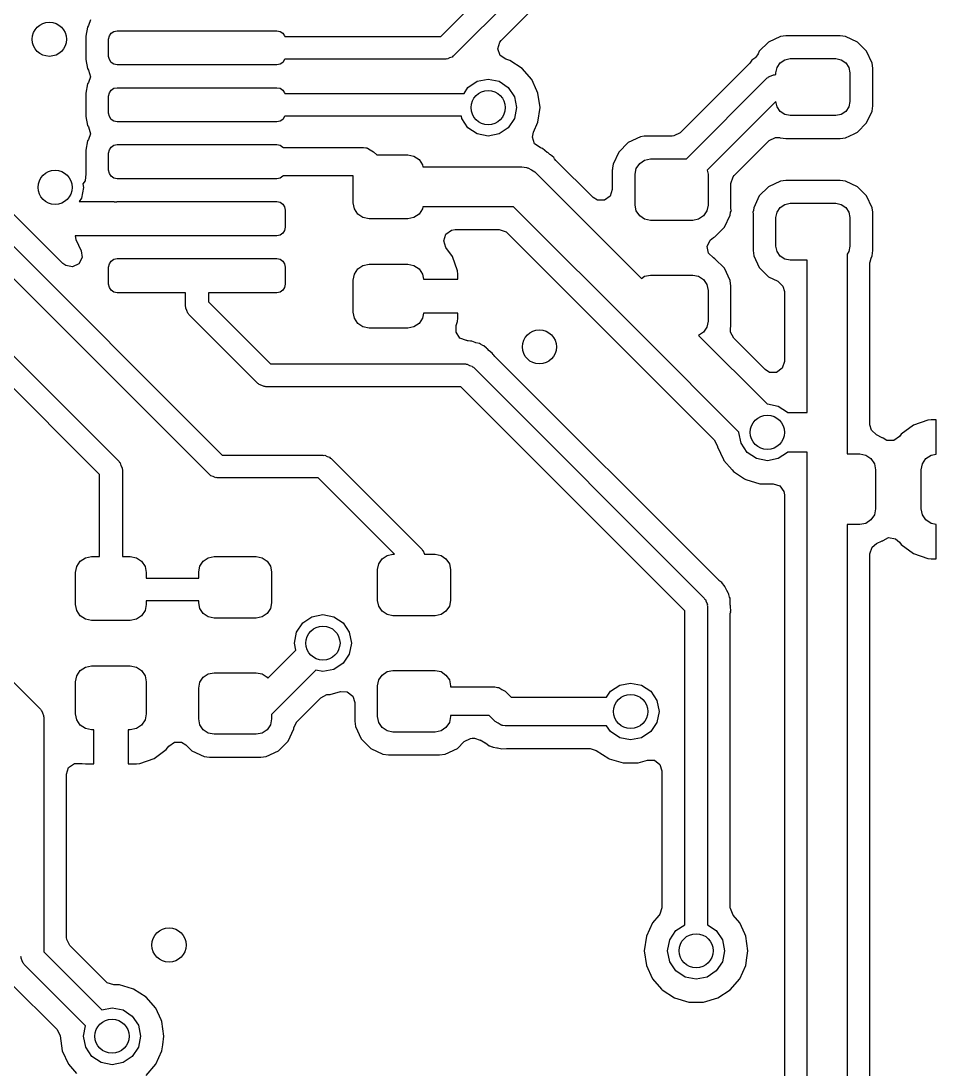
# Model space of a CAD drawing. Extents: x 100.3 to 197.2, y -144.7 to -85.3.
# Drawn here: x 136.45 to 144.48, y -104.09 to -94.89 of the extents above; entities that cross this region are included whole.
import ezdxf

# ---------------------------------------------------------------- set-up
doc = ezdxf.new("R2010")
doc.units = 0
doc.layers.add('BLACK', color=7, linetype='CONTINUOUS')

msp = doc.modelspace()

# ---------------------------------------------------------------- linework, layer by layer
at = {"layer": 'BLACK', "linetype": 'CONTINUOUS'}
for p, q in [((140.134, -95.025), (141.039, -94.1193)), ((136.819, -97.0193), (134.034, -94.2336)), ((133.846, -94.3293), (138.216, -98.7)), ((141.151, -94.29), (140.246, -95.1957)), ((138.104, -98.8707), (133.734, -94.5)), ((140.664, -95.0613), (141.205, -94.5195)), ((137.06, -94.8789), (137.044, -94.93)), ((137.035, -94.9425), (137.019, -95.0229)), ((137.044, -94.93), (137.035, -94.9425)), ((137.035, -94.9425), (137.035, -94.9425)), ((137.226, -95.0213), (137.242, -94.997)), ((137.242, -94.997), (137.266, -94.9807)), ((137.266, -94.9807), (137.295, -94.975)), ((137.295, -94.975), (138.695, -94.975)), ((138.695, -94.975), (138.724, -94.9807)), ((138.724, -94.9807), (138.748, -94.997)), ((138.748, -94.997), (138.764, -95.0213)), ((143.162, -95.0195), (143.114, -95.0257)), ((143.638, -95.0195), (143.162, -95.0195)), ((143.162, -95.0195), (143.162, -95.0195)), ((143.686, -95.0257), (143.638, -95.0195)), ((143.638, -95.0195), (143.638, -95.0195)), ((137.019, -95.0229), (137.019, -95.2271)), ((137.22, -95.05), (137.226, -95.0213)), ((137.22, -95.2), (137.22, -95.05)), ((138.764, -95.0213), (138.765, -95.025)), ((138.765, -95.025), (140.134, -95.025)), ((140.635, -95.1341), (140.652, -95.0754)), ((140.652, -95.0754), (140.664, -95.0613)), ((143.01, -95.0743), (142.929, -95.1554)), ((143.114, -95.0257), (143.01, -95.0743)), ((143.114, -95.0257), (143.114, -95.0257)), ((143.79, -95.0743), (143.686, -95.0257)), ((143.871, -95.1554), (143.79, -95.0743)), ((137.226, -95.2287), (137.22, -95.2)), ((140.239, -95.1994), (140.234, -95.2059)), ((140.246, -95.1957), (140.239, -95.1994)), ((140.655, -95.1917), (140.635, -95.1341)), ((140.706, -95.2262), (140.655, -95.1917)), ((142.919, -95.1777), (142.899, -95.2059)), ((142.929, -95.1554), (142.919, -95.1777)), ((143.919, -95.2595), (143.871, -95.1554)), ((143.871, -95.1554), (143.871, -95.1554)), ((143.871, -95.1554), (143.871, -95.1554)), ((137.019, -95.2271), (137.02, -95.2271)), ((137.02, -95.2271), (137.035, -95.3075)), ((137.242, -95.253), (137.226, -95.2287)), ((137.266, -95.2693), (137.242, -95.253)), ((137.295, -95.275), (137.266, -95.2693)), ((138.695, -95.275), (137.295, -95.275)), ((138.724, -95.2693), (138.695, -95.275)), ((138.748, -95.253), (138.724, -95.2693)), ((138.764, -95.2287), (138.748, -95.253)), ((138.765, -95.225), (138.764, -95.2287)), ((140.175, -95.225), (138.765, -95.225)), ((140.183, -95.2225), (140.175, -95.225)), ((140.191, -95.2238), (140.183, -95.2225)), ((140.212, -95.2131), (140.191, -95.2238)), ((140.234, -95.2059), (140.212, -95.2131)), ((140.739, -95.236), (140.706, -95.2262)), ((140.848, -95.306), (140.739, -95.236)), ((140.739, -95.236), (140.739, -95.236)), ((140.739, -95.236), (140.739, -95.236)), ((142.84, -95.2647), (142.235, -95.8705)), ((142.845, -95.2595), (142.84, -95.2647)), ((142.864, -95.2341), (142.845, -95.2595)), ((142.872, -95.2289), (142.864, -95.2341)), ((142.89, -95.2147), (142.872, -95.2289)), ((142.899, -95.2059), (142.89, -95.2147)), ((143.085, -95.2972), (143.112, -95.2566)), ((143.112, -95.2566), (143.152, -95.2295)), ((143.152, -95.2295), (143.2, -95.22)), ((143.2, -95.22), (143.6, -95.22)), ((143.6, -95.22), (143.648, -95.2295)), ((143.648, -95.2295), (143.688, -95.2566)), ((143.688, -95.2566), (143.715, -95.2972)), ((143.922, -95.2814), (143.919, -95.2595)), ((143.919, -95.2595), (143.919, -95.2595)), ((143.925, -95.3069), (143.922, -95.2814)), ((137.035, -95.3075), (137.035, -95.3075)), ((137.035, -95.3075), (137.044, -95.32)), ((137.044, -95.32), (137.06, -95.3789)), ((137.06, -95.3789), (137.044, -95.43)), ((140.933, -95.4039), (140.848, -95.306)), ((140.848, -95.306), (140.848, -95.306)), ((140.848, -95.306), (140.848, -95.306)), ((142.999, -95.3893), (143.006, -95.3856)), ((143.006, -95.3856), (143.011, -95.3791)), ((143.011, -95.3791), (143.033, -95.3719)), ((143.033, -95.3719), (143.054, -95.3612)), ((143.054, -95.3612), (143.062, -95.3625)), ((143.062, -95.3625), (143.07, -95.36)), ((143.07, -95.36), (143.075, -95.36)), ((143.075, -95.345), (143.085, -95.2972)), ((143.075, -95.36), (143.075, -95.345)), ((143.715, -95.2972), (143.725, -95.345)), ((143.725, -95.345), (143.725, -95.595)), ((143.925, -95.6331), (143.925, -95.3069)), ((137.035, -95.4425), (137.019, -95.5229)), ((137.044, -95.43), (137.035, -95.4425)), ((137.035, -95.4425), (137.035, -95.4425)), ((137.242, -95.497), (137.266, -95.4807)), ((137.266, -95.4807), (137.295, -95.475)), ((137.295, -95.475), (138.695, -95.475)), ((138.695, -95.475), (138.724, -95.4807)), ((138.724, -95.4807), (138.748, -95.497)), ((140.339, -95.525), (140.373, -95.4732)), ((140.373, -95.4732), (140.454, -95.419)), ((140.454, -95.419), (140.55, -95.4)), ((140.55, -95.4), (140.646, -95.419)), ((140.646, -95.419), (140.727, -95.4732)), ((140.727, -95.4732), (140.781, -95.5543)), ((140.978, -95.5023), (140.933, -95.4039)), ((142.289, -96.1), (142.999, -95.3893)), ((137.019, -95.5229), (137.019, -95.7271)), ((137.22, -95.55), (137.226, -95.5213)), ((137.22, -95.7), (137.22, -95.55)), ((137.226, -95.5213), (137.242, -95.497)), ((138.748, -95.497), (138.764, -95.5213)), ((138.764, -95.5213), (138.765, -95.525)), ((138.765, -95.525), (140.339, -95.525)), ((140.781, -95.5543), (140.8, -95.65)), ((140.987, -95.5218), (140.978, -95.5023)), ((141.005, -95.65), (140.987, -95.5218)), ((134.133, -95.5793), (137.311, -98.7566)), ((140.8, -95.65), (140.781, -95.7457)), ((140.987, -95.7782), (141.005, -95.65)), ((141.005, -95.65), (141.005, -95.65)), ((143.075, -95.5962), (142.473, -96.1987)), ((143.085, -95.6428), (143.075, -95.5962)), ((143.112, -95.6834), (143.085, -95.6428)), ((143.715, -95.6428), (143.688, -95.6834)), ((143.725, -95.595), (143.715, -95.6428)), ((143.919, -95.6805), (143.925, -95.6331)), ((137.14, -98.8688), (134.021, -95.75)), ((137.019, -95.7271), (137.02, -95.7271)), ((137.02, -95.7271), (137.035, -95.8075)), ((137.226, -95.7287), (137.22, -95.7)), ((137.242, -95.753), (137.226, -95.7287)), ((137.266, -95.7693), (137.242, -95.753)), ((138.748, -95.753), (138.724, -95.7693)), ((138.764, -95.7287), (138.748, -95.753)), ((138.765, -95.725), (138.764, -95.7287)), ((140.315, -95.725), (138.765, -95.725)), ((140.319, -95.7457), (140.315, -95.725)), ((140.373, -95.8268), (140.319, -95.7457)), ((140.781, -95.7457), (140.727, -95.8268)), ((143.152, -95.7105), (143.112, -95.6834)), ((143.2, -95.72), (143.152, -95.7105)), ((143.6, -95.72), (143.2, -95.72)), ((143.648, -95.7105), (143.6, -95.72)), ((143.688, -95.6834), (143.648, -95.7105)), ((143.871, -95.7846), (143.919, -95.6805)), ((137.035, -95.8075), (137.035, -95.8075)), ((137.035, -95.8075), (137.044, -95.82)), ((137.044, -95.82), (137.06, -95.8789)), ((137.295, -95.775), (137.266, -95.7693)), ((138.695, -95.775), (137.295, -95.775)), ((138.724, -95.7693), (138.695, -95.775)), ((140.454, -95.881), (140.373, -95.8268)), ((140.727, -95.8268), (140.646, -95.881)), ((140.947, -95.8659), (140.987, -95.7782)), ((140.987, -95.7782), (140.987, -95.7782)), ((140.987, -95.7782), (140.987, -95.7782)), ((143.79, -95.8657), (143.871, -95.7846)), ((137.044, -95.93), (137.035, -95.9425)), ((137.06, -95.8789), (137.044, -95.93)), ((140.55, -95.9), (140.454, -95.881)), ((140.646, -95.881), (140.55, -95.9)), ((140.938, -95.9095), (140.947, -95.8659)), ((140.958, -95.9672), (140.938, -95.9095)), ((141.887, -95.9059), (141.78, -95.9559)), ((141.919, -95.9016), (141.887, -95.9059)), ((141.887, -95.9059), (141.887, -95.9059)), ((141.936, -95.8995), (141.919, -95.9016)), ((142.165, -95.8995), (141.936, -95.8995)), ((142.18, -95.8983), (142.165, -95.8995)), ((142.235, -95.8705), (142.18, -95.8983)), ((142.709, -96.2455), (143.016, -95.9391)), ((143.016, -95.9391), (143.07, -95.9113)), ((143.07, -95.9113), (143.107, -95.9136)), ((143.107, -95.9136), (143.107, -95.9133)), ((143.107, -95.9133), (143.112, -95.9139)), ((143.112, -95.9139), (143.114, -95.914)), ((143.114, -95.914), (143.114, -95.9143)), ((143.114, -95.9143), (143.114, -95.9143)), ((143.114, -95.9143), (143.162, -95.9205)), ((143.162, -95.9205), (143.638, -95.9205)), ((143.638, -95.9205), (143.686, -95.9143)), ((143.686, -95.9143), (143.761, -95.8789)), ((143.686, -95.9143), (143.686, -95.9143)), ((143.761, -95.8789), (143.79, -95.8657)), ((137.035, -95.9425), (137.019, -96.0229)), ((137.019, -96.0229), (137.019, -96.2271)), ((137.035, -95.9425), (137.035, -95.9425)), ((137.22, -96.05), (137.226, -96.0213)), ((137.226, -96.0213), (137.242, -95.997)), ((137.242, -95.997), (137.266, -95.9807)), ((137.266, -95.9807), (137.295, -95.975)), ((137.295, -95.975), (138.695, -95.975)), ((138.695, -95.975), (138.724, -95.9807)), ((138.724, -95.9807), (138.748, -95.997)), ((138.748, -95.997), (138.75, -96)), ((138.75, -96), (139.455, -96)), ((139.455, -96), (139.477, -96.0032)), ((139.477, -96.0032), (139.482, -96.0029)), ((139.482, -96.0029), (139.484, -96.0042)), ((139.484, -96.0042), (139.49, -96.0051)), ((139.49, -96.0051), (139.516, -96.0218)), ((139.516, -96.0218), (139.543, -96.0366)), ((141.005, -95.9994), (140.958, -95.9672)), ((141.008, -96.0019), (141.005, -95.9994)), ((141.005, -95.9994), (141.005, -95.9994)), ((141.005, -95.9994), (141.005, -95.9994)), ((141.01, -96.0023), (141.008, -96.0019)), ((141.012, -96.003), (141.01, -96.0023)), ((141.019, -96.0065), (141.012, -96.003)), ((141.012, -96.003), (141.012, -96.003)), ((141.026, -96.0102), (141.019, -96.0065)), ((141.069, -96.0433), (141.026, -96.0102)), ((141.78, -95.9559), (141.696, -96.0396)), ((137.22, -96.2), (137.22, -96.05)), ((139.543, -96.0366), (139.572, -96.065)), ((139.572, -96.065), (139.845, -96.065)), ((139.845, -96.065), (139.899, -96.0757)), ((139.899, -96.0757), (139.944, -96.106)), ((139.944, -96.106), (139.974, -96.1514)), ((141.07, -96.0445), (141.069, -96.0433)), ((141.076, -96.0482), (141.07, -96.0445)), ((141.089, -96.0575), (141.076, -96.0482)), ((141.092, -96.0608), (141.089, -96.0575)), ((141.089, -96.0575), (141.089, -96.0575)), ((141.089, -96.0575), (141.089, -96.0575)), ((141.096, -96.0649), (141.092, -96.0608)), ((141.125, -96.0872), (141.096, -96.0649)), ((141.132, -96.0984), (141.125, -96.0872)), ((141.145, -96.1143), (141.132, -96.0984)), ((141.47, -96.4395), (141.145, -96.1143)), ((141.696, -96.0396), (141.646, -96.1468)), ((141.88, -96.1395), (141.923, -96.1103)), ((141.923, -96.1103), (141.975, -96.1)), ((141.975, -96.1), (142.289, -96.1)), ((137.226, -96.2287), (137.22, -96.2)), ((139.974, -96.1514), (139.978, -96.17)), ((139.978, -96.17), (140.845, -96.17)), ((140.845, -96.17), (140.887, -96.1751)), ((140.887, -96.1751), (140.892, -96.1776)), ((140.892, -96.1776), (140.897, -96.1779)), ((140.897, -96.1779), (140.929, -96.1969)), ((140.929, -96.1969), (140.961, -96.214)), ((140.961, -96.214), (140.964, -96.2185)), ((141.64, -96.1924), (141.639, -96.1957)), ((141.639, -96.1957), (141.639, -96.3695)), ((141.642, -96.1772), (141.64, -96.1924)), ((141.646, -96.1468), (141.642, -96.1772)), ((141.646, -96.1468), (141.646, -96.1468)), ((141.84, -96.235), (141.85, -96.1833)), ((141.85, -96.1833), (141.88, -96.1395)), ((142.473, -96.1987), (142.48, -96.235)), ((137.013, -96.2927), (136.994, -96.3203)), ((137.02, -96.232), (137.013, -96.2927)), ((137.019, -96.2271), (137.02, -96.2271)), ((137.02, -96.2271), (137.02, -96.232)), ((137.242, -96.253), (137.226, -96.2287)), ((137.266, -96.2693), (137.242, -96.253)), ((137.295, -96.275), (137.266, -96.2693)), ((138.695, -96.275), (137.295, -96.275)), ((138.724, -96.2693), (138.695, -96.275)), ((138.748, -96.253), (138.724, -96.2693)), ((138.75, -96.25), (138.748, -96.253)), ((139.365, -96.25), (138.75, -96.25)), ((139.365, -96.485), (139.365, -96.25)), ((140.964, -96.2185), (140.969, -96.2213)), ((140.969, -96.2213), (141.896, -97.1485)), ((141.84, -96.505), (141.84, -96.235)), ((142.48, -96.235), (142.48, -96.505)), ((142.68, -96.3155), (142.699, -96.2573)), ((142.699, -96.2573), (142.709, -96.2455)), ((143.114, -96.2957), (143.01, -96.3443)), ((143.162, -96.2895), (143.114, -96.2957)), ((143.114, -96.2957), (143.114, -96.2957)), ((143.638, -96.2895), (143.162, -96.2895)), ((143.162, -96.2895), (143.162, -96.2895)), ((143.686, -96.2957), (143.638, -96.2895)), ((143.638, -96.2895), (143.638, -96.2895)), ((143.79, -96.3443), (143.686, -96.2957)), ((137, -96.35), (136.981, -96.4457)), ((136.994, -96.3203), (137, -96.35)), ((141.639, -96.3695), (141.621, -96.4276)), ((142.68, -96.54), (142.68, -96.3155)), ((143.01, -96.3443), (142.929, -96.4254)), ((143.01, -96.3443), (143.01, -96.3443)), ((143.01, -96.3443), (143.01, -96.3443)), ((143.871, -96.4254), (143.79, -96.3443)), ((136.981, -96.4457), (136.961, -96.475)), ((136.961, -96.475), (137.26, -96.475)), ((137.26, -96.475), (137.265, -96.4752)), ((137.265, -96.4752), (137.268, -96.4755)), ((137.268, -96.4755), (137.268, -96.4755)), ((137.268, -96.4755), (137.292, -96.4755)), ((137.292, -96.4755), (137.295, -96.475)), ((137.295, -96.475), (138.695, -96.475)), ((138.695, -96.475), (138.724, -96.4807)), ((138.724, -96.4807), (138.748, -96.497)), ((139.376, -96.5386), (139.365, -96.485)), ((141.51, -96.4636), (141.47, -96.4395)), ((141.571, -96.4636), (141.51, -96.4636)), ((141.621, -96.4276), (141.571, -96.4636)), ((142.929, -96.4254), (142.881, -96.5295)), ((143.152, -96.4995), (143.2, -96.49)), ((143.2, -96.49), (143.6, -96.49)), ((143.6, -96.49), (143.648, -96.4995)), ((143.919, -96.5295), (143.871, -96.4254)), ((143.871, -96.4254), (143.871, -96.4254)), ((143.871, -96.4254), (143.871, -96.4254)), ((138.748, -96.497), (138.764, -96.5213)), ((138.764, -96.5213), (138.77, -96.55)), ((138.77, -96.55), (138.77, -96.7)), ((139.406, -96.584), (139.376, -96.5386)), ((139.451, -96.6143), (139.406, -96.584)), ((139.944, -96.584), (139.899, -96.6143)), ((139.974, -96.5386), (139.944, -96.584)), ((139.978, -96.52), (139.974, -96.5386)), ((140.773, -96.52), (139.978, -96.52)), ((141.906, -97.6537), (140.773, -96.52)), ((141.85, -96.5567), (141.84, -96.505)), ((141.88, -96.6005), (141.85, -96.5567)), ((142.47, -96.5567), (142.44, -96.6005)), ((142.48, -96.505), (142.47, -96.5567)), ((142.674, -96.5932), (142.677, -96.5683)), ((142.677, -96.5683), (142.684, -96.5541)), ((142.684, -96.5541), (142.68, -96.54)), ((142.878, -96.5529), (142.871, -96.567)), ((142.871, -96.567), (142.874, -96.5812)), ((142.874, -96.5812), (142.875, -96.9031)), ((142.881, -96.5295), (142.878, -96.5505)), ((142.878, -96.5505), (142.878, -96.5529)), ((143.075, -96.615), (143.085, -96.5672)), ((143.085, -96.5672), (143.112, -96.5266)), ((143.112, -96.5266), (143.152, -96.4995)), ((143.648, -96.4995), (143.688, -96.5266)), ((143.688, -96.5266), (143.715, -96.5672)), ((143.715, -96.5672), (143.725, -96.615)), ((143.924, -96.567), (143.919, -96.5295)), ((143.919, -96.5295), (143.919, -96.5295)), ((143.925, -96.5769), (143.924, -96.567)), ((143.925, -96.9031), (143.925, -96.5769)), ((139.505, -96.625), (139.451, -96.6143)), ((139.845, -96.625), (139.505, -96.625)), ((139.899, -96.6143), (139.845, -96.625)), ((141.923, -96.6297), (141.88, -96.6005)), ((141.975, -96.64), (141.923, -96.6297)), ((142.345, -96.64), (141.975, -96.64)), ((142.397, -96.6297), (142.345, -96.64)), ((142.44, -96.6005), (142.397, -96.6297)), ((142.624, -96.7004), (142.674, -96.5932)), ((143.075, -96.865), (143.075, -96.615)), ((143.725, -96.615), (143.725, -96.865)), ((138.748, -96.753), (138.724, -96.7693)), ((138.764, -96.7287), (138.748, -96.753)), ((138.77, -96.7), (138.764, -96.7287)), ((140.161, -96.8202), (140.179, -96.7619)), ((140.179, -96.7619), (140.229, -96.7256)), ((140.229, -96.7256), (140.26, -96.7205)), ((140.26, -96.7205), (140.648, -96.7205)), ((140.648, -96.7205), (140.707, -96.7394)), ((140.707, -96.7394), (140.718, -96.7495)), ((140.718, -96.7495), (142.534, -98.5654)), ((142.54, -96.7841), (142.624, -96.7004)), ((137.26, -96.775), (136.926, -96.775)), ((136.926, -96.775), (136.931, -96.8085)), ((136.931, -96.8085), (136.978, -96.9058)), ((137.265, -96.7748), (137.26, -96.775)), ((137.268, -96.7745), (137.265, -96.7748)), ((137.292, -96.7745), (137.268, -96.7745)), ((137.295, -96.775), (137.292, -96.7745)), ((138.695, -96.775), (137.295, -96.775)), ((138.724, -96.7693), (138.695, -96.775)), ((140.18, -96.8783), (140.161, -96.8202)), ((142.471, -96.8679), (142.497, -96.8125)), ((142.497, -96.8125), (142.527, -96.7903)), ((142.527, -96.7903), (142.54, -96.7841)), ((136.978, -96.9058), (136.987, -96.9664)), ((140.238, -96.9571), (140.18, -96.8783)), ((142.482, -96.928), (142.471, -96.8679)), ((142.527, -96.9697), (142.482, -96.928)), ((142.875, -96.9031), (142.875, -96.9031)), ((142.875, -96.9031), (142.881, -96.9505)), ((142.881, -96.9505), (142.881, -96.9505)), ((142.881, -96.9505), (142.929, -97.0546)), ((143.085, -96.9128), (143.075, -96.865)), ((143.112, -96.9534), (143.085, -96.9128)), ((143.715, -96.9128), (143.7, -96.936)), ((143.7, -96.936), (143.7, -98.32)), ((143.725, -96.865), (143.715, -96.9128)), ((143.91, -96.9699), (143.919, -96.9505)), ((143.919, -96.9505), (143.925, -96.9031)), ((136.843, -97.0367), (136.819, -97.0193)), ((136.903, -97.0473), (136.843, -97.0367)), ((136.958, -97.0204), (136.903, -97.0473)), ((136.987, -96.9664), (136.958, -97.0204)), ((137.22, -97.05), (137.226, -97.0213)), ((137.226, -97.0213), (137.242, -96.997)), ((137.242, -96.997), (137.266, -96.9807)), ((137.266, -96.9807), (137.295, -96.975)), ((137.295, -96.975), (138.695, -96.975)), ((138.695, -96.975), (138.724, -96.9807)), ((138.724, -96.9807), (138.748, -96.997)), ((138.748, -96.997), (138.764, -97.0213)), ((138.764, -97.0213), (138.77, -97.05)), ((139.406, -97.066), (139.451, -97.0357)), ((139.451, -97.0357), (139.505, -97.025)), ((139.505, -97.025), (139.845, -97.025)), ((139.845, -97.025), (139.899, -97.0357)), ((139.899, -97.0357), (139.944, -97.066)), ((140.282, -97.0823), (140.238, -96.9571)), ((142.54, -96.9759), (142.527, -96.9697)), ((142.624, -97.0596), (142.54, -96.9759)), ((143.152, -96.9805), (143.112, -96.9534)), ((143.2, -96.99), (143.152, -96.9805)), ((143.35, -96.99), (143.2, -96.99)), ((143.35, -98.32), (143.35, -96.99)), ((143.9, -97.0127), (143.902, -97.0047)), ((143.9, -98.4334), (143.9, -97.0127)), ((143.902, -97.0047), (143.91, -96.9709)), ((143.91, -96.9709), (143.91, -96.9699)), ((137.22, -97.2), (137.22, -97.05)), ((138.77, -97.05), (138.77, -97.2)), ((139.365, -97.165), (139.376, -97.1114)), ((139.376, -97.1114), (139.406, -97.066)), ((139.944, -97.066), (139.974, -97.1114)), ((139.974, -97.1114), (139.983, -97.155)), ((140.285, -97.112), (140.282, -97.0823)), ((140.282, -97.0823), (140.282, -97.0823)), ((140.285, -97.155), (140.285, -97.112)), ((141.896, -97.1485), (141.923, -97.1303)), ((141.923, -97.1303), (141.975, -97.12)), ((141.975, -97.12), (142.345, -97.12)), ((142.345, -97.12), (142.397, -97.1303)), ((142.397, -97.1303), (142.44, -97.1595)), ((142.674, -97.166), (142.624, -97.0596)), ((142.624, -97.0596), (142.624, -97.0596)), ((142.624, -97.0596), (142.624, -97.0596)), ((142.929, -97.0546), (142.929, -97.0546)), ((142.929, -97.0546), (142.929, -97.0546)), ((142.929, -97.0546), (143.01, -97.1357)), ((143.01, -97.1357), (143.092, -97.1739)), ((137.226, -97.2287), (137.22, -97.2)), ((138.77, -97.2), (138.764, -97.2287)), ((139.365, -97.445), (139.365, -97.165)), ((139.983, -97.155), (140.285, -97.155)), ((140.285, -97.155), (140.285, -97.155)), ((142.44, -97.1595), (142.47, -97.2033)), ((142.47, -97.2033), (142.48, -97.255)), ((142.674, -97.1668), (142.674, -97.166)), ((142.68, -97.2157), (142.674, -97.1668)), ((142.68, -97.5643), (142.68, -97.2157)), ((143.092, -97.1739), (143.137, -97.2157)), ((143.137, -97.2157), (143.149, -97.2637)), ((137.242, -97.253), (137.226, -97.2287)), ((137.266, -97.2693), (137.242, -97.253)), ((137.295, -97.275), (137.266, -97.2693)), ((137.895, -97.275), (137.295, -97.275)), ((137.895, -97.395), (137.895, -97.275)), ((138.695, -97.275), (138.095, -97.275)), ((138.095, -97.275), (138.095, -97.3536)), ((138.724, -97.2693), (138.695, -97.275)), ((138.748, -97.253), (138.724, -97.2693)), ((138.764, -97.2287), (138.748, -97.253)), ((142.48, -97.255), (142.48, -97.525)), ((143.149, -97.2637), (143.149, -97.8795)), ((137.897, -97.4027), (137.895, -97.395)), ((137.896, -97.4106), (137.897, -97.4027)), ((137.907, -97.4315), (137.896, -97.4106)), ((138.095, -97.3536), (138.641, -97.9)), ((137.914, -97.4538), (137.907, -97.4315)), ((137.921, -97.4585), (137.914, -97.4538)), ((137.924, -97.4657), (137.921, -97.4585)), ((138.529, -98.0707), (137.924, -97.4657)), ((139.376, -97.4986), (139.365, -97.445)), ((139.406, -97.544), (139.376, -97.4986)), ((139.974, -97.4986), (139.944, -97.544)), ((139.983, -97.455), (139.974, -97.4986)), ((140.285, -97.455), (139.983, -97.455)), ((140.282, -97.5277), (140.285, -97.498)), ((140.285, -97.498), (140.285, -97.455)), ((139.451, -97.5743), (139.406, -97.544)), ((139.505, -97.585), (139.451, -97.5743)), ((139.845, -97.585), (139.505, -97.585)), ((139.899, -97.5743), (139.845, -97.585)), ((139.944, -97.544), (139.899, -97.5743)), ((140.268, -97.6217), (140.27, -97.5628)), ((140.27, -97.5628), (140.282, -97.5277)), ((142.47, -97.5767), (142.44, -97.6205)), ((142.48, -97.525), (142.47, -97.5767)), ((142.677, -97.5912), (142.68, -97.5643)), ((142.677, -97.6196), (142.677, -97.5912)), ((140.302, -97.6728), (140.268, -97.6217)), ((140.359, -97.6944), (140.302, -97.6728)), ((142.75, -98.4979), (141.906, -97.6537)), ((142.44, -97.6205), (142.397, -97.6495)), ((142.397, -97.6495), (142.998, -98.2504)), ((142.705, -97.6741), (142.677, -97.6196)), ((142.98, -97.9495), (142.705, -97.6741)), ((140.364, -97.6946), (140.359, -97.6944)), ((140.368, -97.6954), (140.364, -97.6946)), ((140.374, -97.6969), (140.368, -97.6954)), ((140.396, -97.6995), (140.374, -97.6969)), ((140.406, -97.6995), (140.396, -97.6995)), ((140.436, -97.711), (140.406, -97.6995)), ((140.406, -97.6995), (140.406, -97.6995)), ((140.406, -97.6995), (140.406, -97.6995)), ((140.406, -97.6995), (140.406, -97.6995)), ((140.442, -97.713), (140.436, -97.711)), ((140.473, -97.7203), (140.442, -97.713)), ((140.482, -97.7259), (140.473, -97.7203)), ((140.473, -97.7203), (140.473, -97.7203)), ((140.502, -97.7365), (140.482, -97.7259)), ((140.511, -97.7401), (140.502, -97.7365)), ((140.534, -97.7616), (140.511, -97.7401)), ((140.54, -97.7658), (140.534, -97.7616)), ((140.543, -97.7678), (140.54, -97.7658)), ((140.557, -97.7818), (140.543, -97.7678)), ((140.558, -97.7834), (140.557, -97.7818)), ((140.584, -97.8065), (140.558, -97.7834)), ((140.594, -97.8158), (140.584, -97.8065)), ((140.599, -97.8231), (140.594, -97.8158)), ((140.6, -97.8223), (140.599, -97.8231)), ((140.609, -97.8336), (140.6, -97.8223)), ((142.57, -99.7953), (140.609, -97.8336)), ((138.641, -97.9), (140.35, -97.9)), ((140.35, -97.9), (140.358, -97.9025)), ((140.358, -97.9025), (140.366, -97.9012)), ((140.366, -97.9012), (140.387, -97.9119)), ((140.387, -97.9119), (140.409, -97.9191)), ((140.409, -97.9191), (140.414, -97.9256)), ((140.414, -97.9256), (140.421, -97.9293)), ((140.421, -97.9293), (142.446, -99.9543)), ((143.02, -97.9736), (142.98, -97.9495)), ((143.131, -97.9376), (143.081, -97.9736)), ((143.149, -97.8795), (143.131, -97.9376)), ((143.081, -97.9736), (143.02, -97.9736)), ((138.536, -98.0744), (138.529, -98.0707)), ((138.541, -98.0809), (138.536, -98.0744)), ((138.563, -98.0881), (138.541, -98.0809)), ((138.584, -98.0988), (138.563, -98.0881)), ((138.592, -98.0975), (138.584, -98.0988)), ((138.6, -98.1), (138.592, -98.0975)), ((140.309, -98.1), (138.6, -98.1)), ((142.275, -100.066), (140.309, -98.1)), ((142.998, -98.2504), (143, -98.25)), ((143, -98.25), (143.096, -98.269)), ((143.096, -98.269), (143.177, -98.3232)), ((143.177, -98.3232), (143.178, -98.325)), ((143.178, -98.325), (143.35, -98.325)), ((143.35, -98.325), (143.35, -98.32)), ((143.7, -98.32), (143.7, -98.5)), ((144.407, -98.3928), (144.282, -98.4366)), ((144.437, -98.39), (144.407, -98.3928)), ((144.407, -98.3928), (144.407, -98.3928)), ((144.48, -98.39), (144.437, -98.39)), ((144.48, -98.692), (144.48, -98.39)), ((142.75, -98.5), (142.75, -98.4979)), ((142.769, -98.5957), (142.75, -98.5)), ((143.7, -98.5), (143.7, -98.69)), ((143.913, -98.4814), (143.9, -98.4334)), ((143.958, -98.5232), (143.913, -98.4814)), ((144.175, -98.5154), (144.159, -98.537)), ((144.282, -98.4366), (144.175, -98.5154)), ((144.175, -98.5154), (144.175, -98.5154)), ((142.534, -98.5654), (142.562, -98.6199)), ((142.823, -98.6768), (142.769, -98.5957)), ((144.008, -98.5468), (143.958, -98.5232)), ((144.01, -98.5482), (144.008, -98.5468)), ((144.008, -98.5468), (144.008, -98.5468)), ((144.008, -98.5468), (144.008, -98.5468)), ((144.015, -98.5514), (144.01, -98.5482)), ((144.015, -98.5517), (144.015, -98.5514)), ((144.048, -98.5721), (144.015, -98.5517)), ((144.015, -98.5517), (144.015, -98.5517)), ((144.11, -98.5726), (144.048, -98.5721)), ((144.159, -98.537), (144.11, -98.5726)), ((138.216, -98.7), (139.1, -98.7)), ((139.1, -98.7), (139.108, -98.7025)), ((142.562, -98.6199), (142.562, -98.6213)), ((142.562, -98.6213), (142.563, -98.6282)), ((142.563, -98.6282), (142.563, -98.6282)), ((142.563, -98.6282), (142.614, -98.7394)), ((142.904, -98.731), (142.823, -98.6768)), ((143.177, -98.6768), (143.096, -98.731)), ((143.178, -98.675), (143.177, -98.6768)), ((143.35, -98.675), (143.178, -98.675)), ((143.35, -105.15), (143.35, -98.675)), ((143.7, -98.69), (143.81, -98.69)), ((143.81, -98.69), (143.864, -98.7007)), ((144.436, -98.7007), (144.48, -98.692)), ((137.311, -98.7566), (137.314, -98.7638)), ((137.314, -98.7638), (137.321, -98.7686)), ((137.321, -98.7686), (137.328, -98.7908)), ((137.328, -98.7908), (137.339, -98.8117)), ((139.108, -98.7025), (139.116, -98.7012)), ((139.116, -98.7012), (139.137, -98.7119)), ((139.137, -98.7119), (139.159, -98.7191)), ((139.159, -98.7191), (139.164, -98.7256)), ((139.164, -98.7256), (139.171, -98.7293)), ((139.171, -98.7293), (139.971, -99.5293)), ((142.614, -98.7394), (142.617, -98.7461)), ((142.617, -98.7461), (142.69, -98.8301)), ((143, -98.75), (142.904, -98.731)), ((143.096, -98.731), (143, -98.75)), ((143.864, -98.7007), (143.909, -98.731)), ((143.909, -98.731), (143.939, -98.7764)), ((143.939, -98.7764), (143.95, -98.83)), ((144.35, -98.83), (144.361, -98.7764)), ((144.361, -98.7764), (144.391, -98.731)), ((144.391, -98.731), (144.436, -98.7007)), ((137.14, -99.59), (137.14, -98.8688)), ((137.339, -98.8117), (137.338, -98.8197)), ((137.338, -98.8197), (137.34, -98.8273)), ((137.34, -98.8273), (137.34, -99.59)), ((138.111, -98.8744), (138.104, -98.8707)), ((138.116, -98.8809), (138.111, -98.8744)), ((138.138, -98.8881), (138.116, -98.8809)), ((142.69, -98.8301), (142.702, -98.844)), ((142.702, -98.844), (142.8, -98.907)), ((143.95, -98.83), (143.95, -99.17)), ((144.35, -99.17), (144.35, -98.83)), ((138.159, -98.8988), (138.138, -98.8881)), ((138.167, -98.8975), (138.159, -98.8988)), ((138.175, -98.9), (138.167, -98.8975)), ((139.059, -98.9), (138.175, -98.9)), ((139.729, -99.57), (139.059, -98.9)), ((142.8, -98.907), (142.811, -98.914)), ((142.811, -98.914), (142.935, -98.9505)), ((142.935, -98.9505), (142.935, -98.9505)), ((142.935, -98.9505), (143.05, -98.9505)), ((143.05, -98.9505), (143.109, -98.9694)), ((143.109, -98.9694), (143.145, -99.0189)), ((143.145, -99.0189), (143.149, -99.0495)), ((143.149, -99.0495), (143.149, -105.101)), ((143.939, -99.2236), (143.909, -99.269)), ((143.95, -99.17), (143.939, -99.2236)), ((144.361, -99.2236), (144.35, -99.17)), ((144.391, -99.269), (144.361, -99.2236)), ((143.81, -99.31), (143.7, -99.31)), ((143.7, -99.31), (143.7, -105.078)), ((143.864, -99.2993), (143.81, -99.31)), ((143.909, -99.269), (143.864, -99.2993)), ((144.436, -99.2993), (144.391, -99.269)), ((144.48, -99.308), (144.436, -99.2993)), ((144.48, -99.61), (144.48, -99.308)), ((144.016, -99.4487), (144.064, -99.424)), ((144.064, -99.424), (144.125, -99.4336)), ((144.125, -99.4336), (144.159, -99.463)), ((143.9, -99.5666), (143.919, -99.5084)), ((143.919, -99.5084), (143.958, -99.4768)), ((143.958, -99.4768), (144.008, -99.4532)), ((144.008, -99.4532), (144.01, -99.4518)), ((144.01, -99.4518), (144.012, -99.4507)), ((144.012, -99.4507), (144.015, -99.4483)), ((144.015, -99.4483), (144.016, -99.4487)), ((144.159, -99.463), (144.175, -99.4846)), ((144.175, -99.4846), (144.175, -99.4846)), ((144.175, -99.4846), (144.282, -99.5634)), ((136.971, -99.631), (137.016, -99.6007)), ((137.016, -99.6007), (137.07, -99.59)), ((137.07, -99.59), (137.14, -99.59)), ((137.34, -99.59), (137.41, -99.59)), ((137.41, -99.59), (137.464, -99.6007)), ((137.464, -99.6007), (137.509, -99.631)), ((138.05, -99.6295), (138.093, -99.6003)), ((138.093, -99.6003), (138.145, -99.59)), ((138.145, -99.59), (138.515, -99.59)), ((138.515, -99.59), (138.567, -99.6003)), ((138.567, -99.6003), (138.61, -99.6295)), ((139.59, -99.6533), (139.62, -99.6095)), ((139.62, -99.6095), (139.663, -99.5803)), ((139.663, -99.5803), (139.715, -99.57)), ((139.715, -99.57), (139.729, -99.57)), ((139.971, -99.5293), (139.974, -99.5365)), ((139.974, -99.5365), (139.981, -99.5412)), ((139.981, -99.5412), (139.988, -99.5635)), ((139.988, -99.5635), (139.991, -99.57)), ((139.991, -99.57), (140.085, -99.57)), ((140.085, -99.57), (140.137, -99.5803)), ((140.137, -99.5803), (140.18, -99.6095)), ((140.18, -99.6095), (140.21, -99.6533)), ((143.9, -103.582), (143.9, -99.5666)), ((144.282, -99.5634), (144.407, -99.6072)), ((144.407, -99.6072), (144.437, -99.61)), ((144.437, -99.61), (144.48, -99.61)), ((136.93, -99.73), (136.941, -99.6764)), ((136.941, -99.6764), (136.971, -99.631)), ((137.509, -99.631), (137.539, -99.6764)), ((137.539, -99.6764), (137.55, -99.73)), ((138.01, -99.725), (138.02, -99.6733)), ((138.02, -99.6733), (138.05, -99.6295)), ((138.61, -99.6295), (138.64, -99.6733)), ((138.64, -99.6733), (138.65, -99.725)), ((139.58, -99.705), (139.59, -99.6533)), ((139.58, -99.975), (139.58, -99.705)), ((140.21, -99.6533), (140.22, -99.705)), ((140.22, -99.705), (140.22, -99.975)), ((136.93, -100.01), (136.93, -99.73)), ((137.55, -99.73), (137.55, -99.78)), ((137.55, -99.78), (138.01, -99.78)), ((138.01, -99.78), (138.01, -99.725)), ((138.65, -99.725), (138.65, -99.995)), ((142.575, -99.7998), (142.57, -99.7953)), ((142.601, -99.819), (142.575, -99.7998)), ((142.606, -99.8274), (142.601, -99.819)), ((142.601, -99.819), (142.601, -99.819)), ((142.62, -99.8453), (142.606, -99.8274)), ((142.627, -99.8522), (142.62, -99.8453)), ((142.64, -99.8814), (142.627, -99.8522)), ((142.627, -99.8522), (142.627, -99.8522)), ((142.627, -99.8522), (142.627, -99.8522)), ((142.643, -99.8875), (142.64, -99.8814)), ((142.66, -99.9146), (142.643, -99.8875)), ((138.01, -99.98), (137.55, -99.98)), ((137.55, -99.98), (137.55, -100.01)), ((138.01, -99.995), (138.01, -99.98)), ((139.59, -100.027), (139.58, -99.975)), ((140.22, -99.975), (140.21, -100.027)), ((142.446, -99.9543), (142.449, -99.9615)), ((142.449, -99.9615), (142.456, -99.9662)), ((142.456, -99.9662), (142.463, -99.9885)), ((142.661, -99.9204), (142.66, -99.9146)), ((142.662, -99.9242), (142.661, -99.9204)), ((142.669, -99.946), (142.662, -99.9242)), ((142.673, -99.955), (142.669, -99.946)), ((142.674, -99.9869), (142.673, -99.955)), ((142.675, -99.9937), (142.674, -99.9869)), ((136.941, -100.064), (136.93, -100.01)), ((136.971, -100.109), (136.941, -100.064)), ((137.539, -100.064), (137.509, -100.109)), ((137.55, -100.01), (137.539, -100.064)), ((138.02, -100.047), (138.01, -99.995)), ((138.05, -100.09), (138.02, -100.047)), ((138.64, -100.047), (138.61, -100.09)), ((138.65, -99.995), (138.64, -100.047)), ((139.62, -100.07), (139.59, -100.027)), ((139.663, -100.1), (139.62, -100.07)), ((140.18, -100.07), (140.137, -100.1)), ((140.21, -100.027), (140.18, -100.07)), ((142.275, -102.822), (142.275, -100.066)), ((142.463, -99.9885), (142.474, -100.009)), ((142.474, -100.009), (142.473, -100.017)), ((142.473, -100.017), (142.475, -100.025)), ((142.475, -100.025), (142.475, -102.822)), ((142.675, -99.9972), (142.675, -99.9937)), ((142.675, -100.017), (142.675, -99.9972)), ((142.675, -99.9972), (142.675, -99.9972)), ((142.676, -100.019), (142.675, -100.017)), ((142.675, -100.09), (142.678, -100.076)), ((142.676, -100.032), (142.676, -100.019)), ((142.678, -100.067), (142.676, -100.032)), ((142.677, -100.076), (142.678, -100.067)), ((142.678, -100.076), (142.677, -100.076)), ((137.016, -100.139), (136.971, -100.109)), ((137.07, -100.15), (137.016, -100.139)), ((137.41, -100.15), (137.07, -100.15)), ((137.464, -100.139), (137.41, -100.15)), ((137.509, -100.109), (137.464, -100.139)), ((138.093, -100.12), (138.05, -100.09)), ((138.145, -100.13), (138.093, -100.12)), ((138.515, -100.13), (138.145, -100.13)), ((138.567, -100.12), (138.515, -100.13)), ((138.61, -100.09), (138.567, -100.12)), ((138.923, -100.173), (139.004, -100.119)), ((139.004, -100.119), (139.1, -100.1)), ((139.1, -100.1), (139.196, -100.119)), ((139.196, -100.119), (139.277, -100.173)), ((139.715, -100.11), (139.663, -100.1)), ((140.085, -100.11), (139.715, -100.11)), ((140.137, -100.1), (140.085, -100.11)), ((142.675, -102.672), (142.675, -100.09)), ((138.85, -100.35), (138.869, -100.254)), ((138.869, -100.254), (138.923, -100.173)), ((139.277, -100.173), (139.331, -100.254)), ((139.331, -100.254), (139.35, -100.35)), ((138.862, -100.411), (138.85, -100.35)), ((139.35, -100.35), (139.331, -100.446)), ((138.616, -100.657), (138.862, -100.411)), ((139.331, -100.446), (139.277, -100.527)), ((136.17, -100.479), (136.621, -100.929)), ((139.277, -100.527), (139.196, -100.581)), ((136.941, -100.636), (136.971, -100.591)), ((136.971, -100.591), (137.016, -100.561)), ((137.016, -100.561), (137.07, -100.55)), ((137.07, -100.55), (137.41, -100.55)), ((137.41, -100.55), (137.464, -100.561)), ((137.464, -100.561), (137.509, -100.591)), ((137.509, -100.591), (137.539, -100.636)), ((138.05, -100.65), (138.093, -100.62)), ((138.093, -100.62), (138.145, -100.61)), ((138.145, -100.61), (138.515, -100.61)), ((138.515, -100.61), (138.567, -100.62)), ((138.567, -100.62), (138.61, -100.65)), ((139.039, -100.588), (138.658, -100.968)), ((139.1, -100.6), (139.039, -100.588)), ((139.196, -100.581), (139.1, -100.6)), ((139.59, -100.673), (139.62, -100.63)), ((139.62, -100.63), (139.663, -100.6)), ((139.663, -100.6), (139.715, -100.59)), ((139.715, -100.59), (140.085, -100.59)), ((140.085, -100.59), (140.137, -100.6)), ((140.137, -100.6), (140.18, -100.63)), ((140.18, -100.63), (140.21, -100.673)), ((136.93, -100.69), (136.941, -100.636)), ((136.93, -100.97), (136.93, -100.69)), ((137.539, -100.636), (137.55, -100.69)), ((137.55, -100.69), (137.55, -100.97)), ((138.01, -100.745), (138.02, -100.693)), ((138.02, -100.693), (138.05, -100.65)), ((138.61, -100.65), (138.616, -100.657)), ((139.58, -100.725), (139.59, -100.673)), ((140.21, -100.673), (140.22, -100.725)), ((141.623, -100.773), (141.704, -100.719)), ((141.704, -100.719), (141.8, -100.7)), ((141.8, -100.7), (141.896, -100.719)), ((141.896, -100.719), (141.977, -100.773)), ((138.01, -101.015), (138.01, -100.745)), ((139.081, -100.829), (139.135, -100.802)), ((139.135, -100.802), (139.151, -100.8)), ((139.151, -100.8), (139.165, -100.8)), ((139.165, -100.8), (139.253, -100.775)), ((139.165, -100.8), (139.165, -100.8)), ((139.253, -100.775), (139.314, -100.776)), ((139.314, -100.776), (139.362, -100.814)), ((139.362, -100.814), (139.38, -100.87)), ((139.58, -100.995), (139.58, -100.725)), ((140.22, -100.725), (140.22, -100.735)), ((140.22, -100.735), (140.61, -100.735)), ((140.61, -100.735), (140.632, -100.738)), ((140.632, -100.738), (140.637, -100.738)), ((140.637, -100.738), (140.639, -100.739)), ((140.639, -100.739), (140.645, -100.74)), ((140.645, -100.74), (140.671, -100.757)), ((140.671, -100.757), (140.698, -100.772)), ((140.698, -100.772), (140.752, -100.825)), ((141.589, -100.825), (141.623, -100.773)), ((141.977, -100.773), (142.031, -100.854)), ((138.873, -101.037), (139.081, -100.829)), ((139.38, -100.87), (139.38, -101.034)), ((140.752, -100.825), (141.589, -100.825)), ((142.031, -100.854), (142.05, -100.95)), ((136.621, -100.929), (136.624, -100.936)), ((136.624, -100.936), (136.631, -100.941)), ((136.631, -100.941), (136.638, -100.963)), ((136.638, -100.963), (136.649, -100.984)), ((136.649, -100.984), (136.648, -100.992)), ((136.648, -100.992), (136.65, -101)), ((136.65, -101), (136.65, -103.059)), ((136.941, -101.024), (136.93, -100.97)), ((137.55, -100.97), (137.539, -101.024)), ((138.658, -100.968), (138.65, -100.975)), ((138.65, -100.975), (138.65, -101.015)), ((139.59, -101.047), (139.58, -100.995)), ((140.22, -100.995), (140.21, -101.047)), ((140.558, -100.985), (140.22, -100.985)), ((140.22, -100.985), (140.22, -100.995)), ((140.612, -101.038), (140.558, -100.985)), ((142.05, -100.95), (142.031, -101.046)), ((136.971, -101.069), (136.941, -101.024)), ((137.016, -101.099), (136.971, -101.069)), ((137.509, -101.069), (137.464, -101.099)), ((137.539, -101.024), (137.509, -101.069)), ((138.02, -101.067), (138.01, -101.015)), ((138.05, -101.11), (138.02, -101.067)), ((138.64, -101.067), (138.61, -101.11)), ((138.65, -101.015), (138.64, -101.067)), ((138.845, -101.094), (138.872, -101.039)), ((138.872, -101.039), (138.873, -101.037)), ((139.38, -101.034), (139.379, -101.034)), ((139.379, -101.034), (139.386, -101.083)), ((139.386, -101.083), (139.386, -101.083)), ((139.386, -101.083), (139.436, -101.19)), ((139.62, -101.09), (139.59, -101.047)), ((139.663, -101.12), (139.62, -101.09)), ((140.18, -101.09), (140.137, -101.12)), ((140.21, -101.047), (140.18, -101.09)), ((140.639, -101.053), (140.612, -101.038)), ((140.665, -101.07), (140.639, -101.053)), ((140.671, -101.071), (140.665, -101.07)), ((140.673, -101.072), (140.671, -101.071)), ((140.678, -101.072), (140.673, -101.072)), ((140.7, -101.075), (140.678, -101.072)), ((141.589, -101.075), (140.7, -101.075)), ((141.623, -101.127), (141.589, -101.075)), ((142.031, -101.046), (141.977, -101.127)), ((137.07, -101.11), (137.016, -101.099)), ((137.09, -101.11), (137.07, -101.11)), ((137.09, -101.41), (137.09, -101.11)), ((137.41, -101.11), (137.39, -101.11)), ((137.39, -101.11), (137.39, -101.41)), ((137.464, -101.099), (137.41, -101.11)), ((138.093, -101.14), (138.05, -101.11)), ((138.145, -101.15), (138.093, -101.14)), ((138.515, -101.15), (138.145, -101.15)), ((138.567, -101.14), (138.515, -101.15)), ((138.61, -101.11), (138.567, -101.14)), ((138.794, -101.21), (138.844, -101.103)), ((138.844, -101.103), (138.845, -101.094)), ((139.715, -101.13), (139.663, -101.12)), ((140.085, -101.13), (139.715, -101.13)), ((140.137, -101.12), (140.085, -101.13)), ((141.704, -101.181), (141.623, -101.127)), ((141.8, -101.2), (141.704, -101.181)), ((141.896, -101.181), (141.8, -101.2)), ((141.977, -101.127), (141.896, -101.181)), ((137.725, -101.285), (137.748, -101.253)), ((137.748, -101.253), (137.798, -101.218)), ((137.798, -101.218), (137.859, -101.218)), ((137.859, -101.218), (137.898, -101.242)), ((137.898, -101.242), (137.95, -101.294)), ((138.71, -101.294), (138.794, -101.21)), ((139.436, -101.19), (139.436, -101.19)), ((139.436, -101.19), (139.436, -101.19)), ((139.436, -101.19), (139.52, -101.274)), ((139.52, -101.274), (139.52, -101.274)), ((139.52, -101.274), (139.52, -101.274)), ((139.52, -101.274), (139.627, -101.324)), ((140.173, -101.324), (140.28, -101.274)), ((140.28, -101.274), (140.34, -101.214)), ((140.34, -101.214), (140.394, -101.187)), ((140.394, -101.187), (140.41, -101.185)), ((140.41, -101.185), (140.43, -101.185)), ((140.43, -101.185), (140.479, -101.201)), ((140.479, -101.201), (140.48, -101.199)), ((140.48, -101.199), (140.523, -101.224)), ((140.523, -101.224), (140.527, -101.226)), ((140.527, -101.226), (140.56, -101.25)), ((140.56, -101.25), (140.562, -101.25)), ((140.562, -101.25), (140.586, -101.26)), ((140.586, -101.26), (140.587, -101.261)), ((140.587, -101.261), (140.593, -101.262)), ((140.593, -101.262), (140.627, -101.268)), ((140.627, -101.268), (140.632, -101.269)), ((140.632, -101.269), (140.671, -101.279)), ((140.671, -101.279), (140.712, -101.276)), ((140.712, -101.276), (140.716, -101.275)), ((140.716, -101.275), (141.444, -101.275)), ((141.444, -101.275), (141.498, -101.291)), ((137.493, -101.407), (137.618, -101.363)), ((137.618, -101.363), (137.725, -101.285)), ((137.725, -101.285), (137.725, -101.285)), ((137.95, -101.294), (137.95, -101.294)), ((137.95, -101.294), (137.95, -101.294)), ((137.95, -101.294), (138.057, -101.344)), ((138.057, -101.344), (138.057, -101.344)), ((138.057, -101.344), (138.057, -101.344)), ((138.057, -101.344), (138.106, -101.35)), ((138.106, -101.35), (138.106, -101.35)), ((138.106, -101.35), (138.554, -101.35)), ((138.554, -101.35), (138.603, -101.344)), ((138.554, -101.35), (138.554, -101.35)), ((138.603, -101.344), (138.71, -101.294)), ((139.627, -101.324), (139.627, -101.324)), ((139.627, -101.324), (139.627, -101.324)), ((139.627, -101.324), (139.676, -101.331)), ((139.676, -101.331), (139.676, -101.331)), ((139.676, -101.331), (140.124, -101.331)), ((140.124, -101.331), (140.173, -101.324)), ((140.124, -101.331), (140.124, -101.331)), ((141.498, -101.291), (141.61, -101.363)), ((141.61, -101.363), (141.611, -101.364)), ((141.611, -101.364), (141.735, -101.4)), ((136.85, -101.499), (136.869, -101.441)), ((136.869, -101.441), (136.919, -101.405)), ((136.919, -101.405), (136.98, -101.405)), ((136.98, -101.405), (136.982, -101.405)), ((136.982, -101.405), (136.987, -101.407)), ((136.987, -101.407), (137.017, -101.41)), ((137.017, -101.41), (137.09, -101.41)), ((137.09, -101.41), (137.09, -101.41)), ((137.39, -101.41), (137.39, -101.41)), ((137.39, -101.41), (137.463, -101.41)), ((137.463, -101.41), (137.493, -101.407)), ((137.493, -101.407), (137.493, -101.407)), ((141.735, -101.4), (141.735, -101.4)), ((141.735, -101.4), (141.865, -101.4)), ((141.865, -101.4), (141.948, -101.376)), ((141.865, -101.4), (141.865, -101.4)), ((141.948, -101.376), (142.009, -101.378)), ((142.009, -101.378), (142.057, -101.415)), ((142.057, -101.415), (142.075, -101.471)), ((136.85, -102.935), (136.85, -101.499)), ((142.075, -101.471), (142.075, -102.672)), ((142.047, -102.74), (141.992, -102.804)), ((142.05, -102.737), (142.047, -102.74)), ((142.056, -102.73), (142.05, -102.737)), ((142.075, -102.672), (142.056, -102.73)), ((142.676, -102.68), (142.675, -102.672)), ((142.7, -102.737), (142.676, -102.68)), ((142.758, -102.804), (142.7, -102.737)), ((141.992, -102.804), (141.938, -102.922)), ((141.992, -102.804), (141.992, -102.804)), ((142.198, -102.873), (142.275, -102.822)), ((142.475, -102.822), (142.552, -102.873)), ((142.802, -102.9), (142.758, -102.804)), ((141.938, -102.922), (141.92, -103.05)), ((142.144, -102.954), (142.198, -102.873)), ((142.552, -102.873), (142.606, -102.954)), ((142.812, -102.922), (142.802, -102.9)), ((142.83, -103.05), (142.812, -102.922)), ((136.852, -102.95), (136.85, -102.935)), ((136.879, -103.005), (136.852, -102.95)), ((137.195, -103.321), (136.879, -103.005)), ((142.125, -103.05), (142.144, -102.954)), ((142.606, -102.954), (142.625, -103.05)), ((136.452, -103.108), (136.45, -103.1)), ((136.451, -103.116), (136.452, -103.108)), ((136.65, -103.059), (137.159, -103.568)), ((141.92, -103.05), (141.92, -103.05)), ((141.92, -103.05), (141.938, -103.178)), ((142.144, -103.146), (142.125, -103.05)), ((142.625, -103.05), (142.606, -103.146)), ((142.812, -103.178), (142.821, -103.113)), ((142.821, -103.113), (142.83, -103.05)), ((142.83, -103.05), (142.83, -103.05)), ((136.462, -103.137), (136.451, -103.116)), ((136.469, -103.159), (136.462, -103.137)), ((136.476, -103.164), (136.469, -103.159)), ((136.479, -103.171), (136.476, -103.164)), ((137.018, -103.709), (136.479, -103.171)), ((141.938, -103.178), (141.99, -103.291)), ((142.198, -103.227), (142.144, -103.146)), ((142.606, -103.146), (142.552, -103.227)), ((142.758, -103.296), (142.812, -103.178)), ((141.99, -103.291), (141.992, -103.296)), ((141.992, -103.296), (142.07, -103.386)), ((142.279, -103.281), (142.198, -103.227)), ((142.375, -103.3), (142.279, -103.281)), ((142.471, -103.281), (142.375, -103.3)), ((142.552, -103.227), (142.471, -103.281)), ((142.673, -103.394), (142.758, -103.296)), ((136.355, -103.33), (136.767, -103.741)), ((137.207, -103.331), (137.195, -103.321)), ((137.265, -103.349), (137.207, -103.331)), ((137.315, -103.349), (137.265, -103.349)), ((137.43, -103.383), (137.315, -103.349)), ((137.315, -103.349), (137.315, -103.349)), ((137.439, -103.386), (137.43, -103.383)), ((137.548, -103.456), (137.439, -103.386)), ((137.439, -103.386), (137.439, -103.386)), ((137.439, -103.386), (137.439, -103.386)), ((142.07, -103.386), (142.077, -103.394)), ((137.633, -103.554), (137.548, -103.456)), ((137.548, -103.456), (137.548, -103.456)), ((137.548, -103.456), (137.548, -103.456)), ((142.077, -103.394), (142.186, -103.464)), ((142.186, -103.464), (142.186, -103.464)), ((142.186, -103.464), (142.31, -103.501)), ((142.44, -103.501), (142.564, -103.464)), ((142.564, -103.464), (142.673, -103.394)), ((137.159, -103.568), (137.25, -103.55)), ((137.25, -103.55), (137.346, -103.569)), ((137.346, -103.569), (137.427, -103.623)), ((137.68, -103.657), (137.633, -103.554)), ((142.31, -103.501), (142.31, -103.501)), ((142.31, -103.501), (142.44, -103.501)), ((142.44, -103.501), (142.44, -103.501)), ((137.427, -103.623), (137.481, -103.704)), ((137.687, -103.672), (137.68, -103.657)), ((143.9, -104.85), (143.9, -103.582)), ((136.767, -103.741), (136.794, -103.796)), ((137, -103.8), (137.018, -103.709)), ((137.481, -103.704), (137.5, -103.8)), ((137.705, -103.8), (137.687, -103.672)), ((136.794, -103.796), (136.794, -103.797)), ((136.794, -103.797), (136.813, -103.928)), ((137.019, -103.896), (137, -103.8)), ((137.5, -103.8), (137.481, -103.896)), ((137.694, -103.875), (137.705, -103.8)), ((137.705, -103.8), (137.705, -103.8)), ((136.813, -103.928), (136.867, -104.046)), ((137.073, -103.977), (137.019, -103.896)), ((137.481, -103.896), (137.427, -103.977)), ((137.633, -104.046), (137.687, -103.928)), ((137.687, -103.928), (137.694, -103.875)), ((137.154, -104.031), (137.073, -103.977)), ((137.25, -104.05), (137.154, -104.031)), ((137.346, -104.031), (137.25, -104.05)), ((137.427, -103.977), (137.346, -104.031)), ((136.867, -104.046), (136.867, -104.046)), ((136.867, -104.046), (136.937, -104.126)), ((137.548, -104.144), (137.633, -104.046))]:
    msp.add_line(p, q, dxfattribs=at)
at = {"layer": 'BLACK'}
for centre in [(136.7, -95.05), (140.55, -95.65), (136.75, -96.35), (141, -97.75), (143, -98.5), (139.1, -100.35), (141.8, -100.95), (137.75, -103), (142.375, -103.05), (137.25, -103.8)]:
    msp.add_circle(centre, 0.15, dxfattribs=at)

doc.saveas('drawing.dxf')
